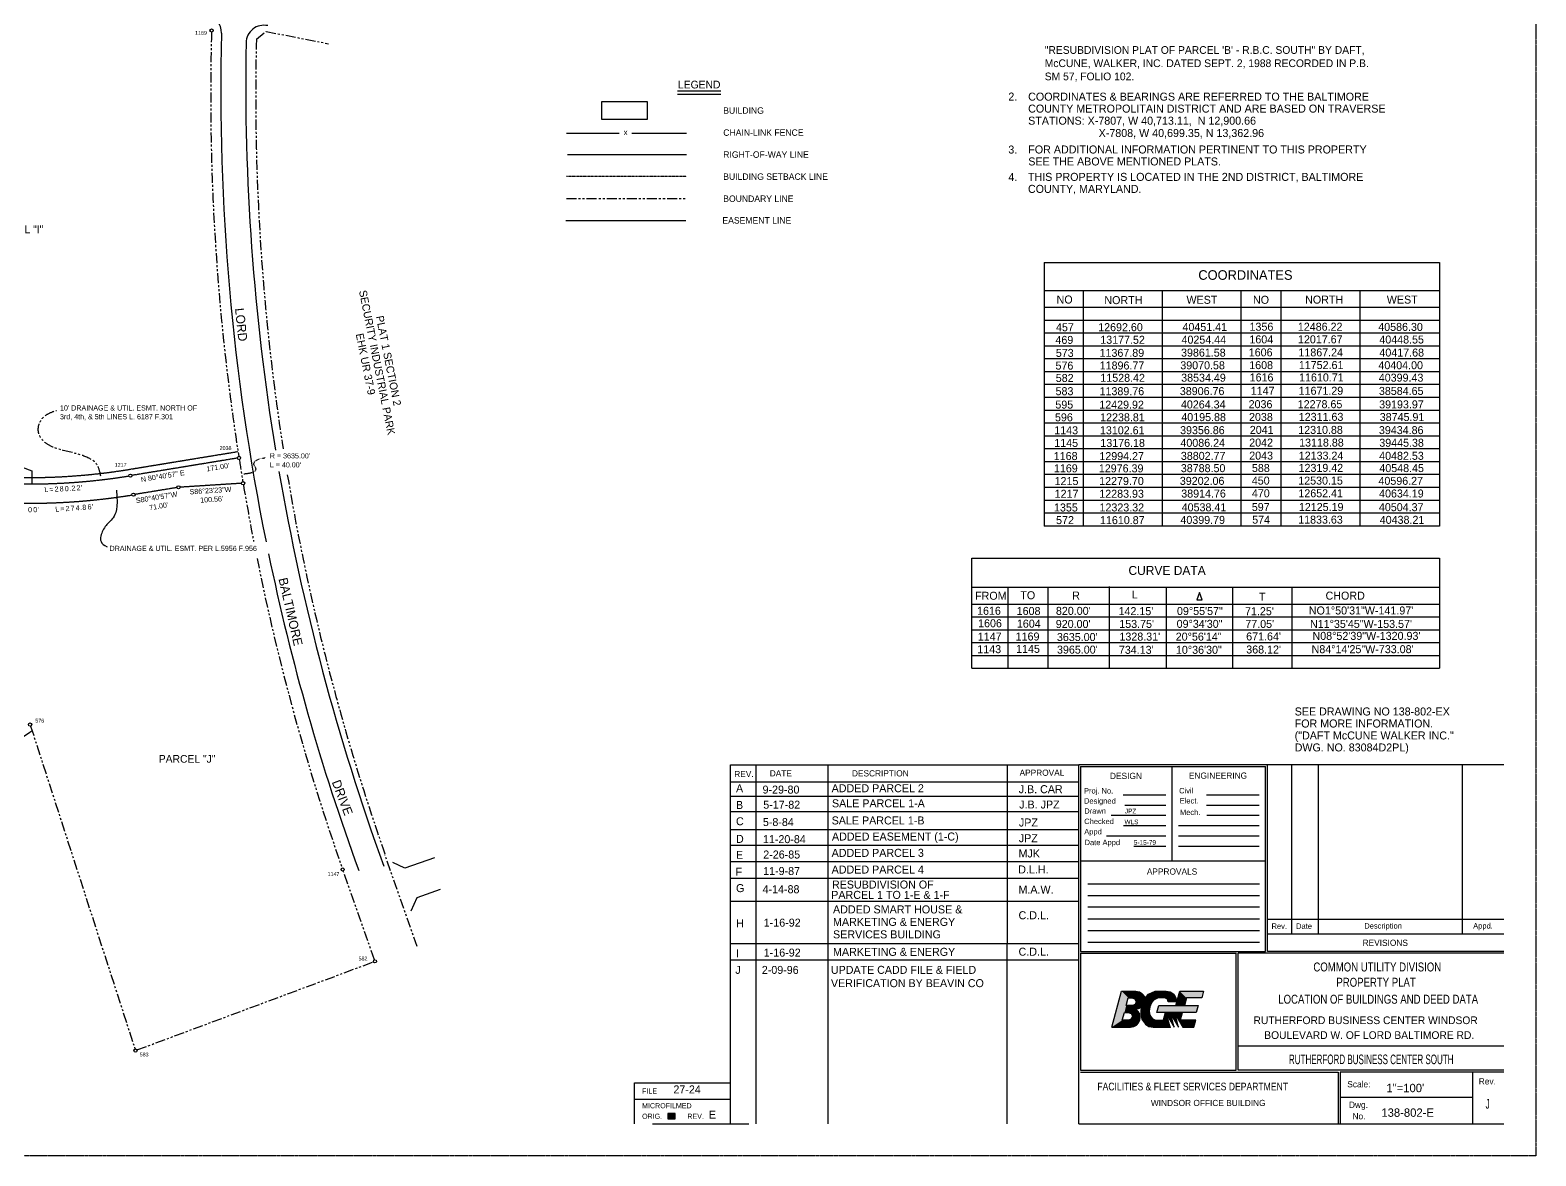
# Model space of a CAD drawing. Extents: x -40911 to -31608, y 11226 to 14227.
# Drawn here: x -33949 to -31608, y 11240 to 12991 of the extents above; entities that cross this region are included whole.
import ezdxf
from ezdxf.enums import TextEntityAlignment as Align

# ---------------------------------------------------------------- set-up
doc = ezdxf.new("R2010")
doc.units = 0
doc.header["$MEASUREMENT"] = 0
for name, pattern in [('DASHED', [0.75, 0.5, -0.25]), ('DASHED2', [0.375, 0.25, -0.125]), ('DOT', [0.25, 0, -0.25]), ('HIDDEN2', [0.1875, 0.125, -0.0625]), ('PHANTOM2', [31.25, 15.625, -3.125, 3.125, -3.125, 3.125, -3.125])]:
    doc.linetypes.add(name, pattern=pattern)
for name, color, linetype in [('ADJOIN', 7, 'CONTINUOUS'), ('BORDER', 7, 'CONTINUOUS'), ('EASE', 7, 'CONTINUOUS'), ('FENCE', 7, 'CONTINUOUS'), ('LEGEND', 7, 'CONTINUOUS'), ('LOGO', 7, 'CONTINUOUS'), ('METES', 7, 'CONTINUOUS'), ('NOTES', 7, 'CONTINUOUS'), ('ROADC', 7, 'CONTINUOUS'), ('TABLE', 7, 'CONTINUOUS'), ('TEXT', 7, 'CONTINUOUS'), ('TXT', 7, 'CONTINUOUS')]:
    doc.layers.add(name, color=color, linetype=linetype)
doc.styles.add('txt', font='TXT', dxfattribs={"height": 0.2})

# ---------------------------------------------------------------- blocks, each defined once
blk = doc.blocks.new('LOGO')
at = {"layer": 'LOGO', "color": 7, "linetype": 'Continuous'}
for points in [[(0, 0), (0.1049, 0.3916), (0.2617, 0.3916), (0.2988, 0.3834), (0.324, 0.3692), (0.3464, 0.3428), (0.3559, 0.3175), (0.3541, 0.3065), (0.3994, 0.3572), (0.4705, 0.3916), (0.5931, 0.3916), (0.6353, 0.3834), (0.6739, 0.3572), (0.6984, 0.3175), (0.7077, 0.275), (0.6141, 0.275), (0.6051, 0.3044), (0.5771, 0.317), (0.514, 0.317), (0.4972, 0.3149), (0.4601, 0.2966), (0.4313, 0.2645), (0.4117, 0.2195), (0.4065, 0.1734), (0.415, 0.1285), (0.438, 0.094), (0.4761, 0.0759), (0.5614, 0.0769), (0.5832, 0.1585)], [(0.6965, 0.2331), (0.7389, 0.3916), (1, 0.3916), (0.98, 0.317), (0.8122, 0.317), (0.7897, 0.2331)], [(0, 0), (0.2023, 0), (0.238, 0.0066), (0.266, 0.021), (0.2903, 0.0461), (0.304, 0.0746), (0.3092, 0.1086), (0.3035, 0.1399), (0.2876, 0.1707), (0.2617, 0.1958), (0.2911, 0.2003), (0.3178, 0.2134), (0.3148, 0.1734), (0.3153, 0.1462), (0.3278, 0.0868), (0.365, 0.0312), (0.4039, 0.0066), (0.4494, 0), (0.6337, 0), (0.5966, 0.1399), (0.6803, 0), (0.6432, 0.1399), (0.7269, 0), (0.6898, 0.1399), (0.7735, 0), (0.8951, 0), (0.915, 0.0746), (0.7479, 0.0769), (0.7697, 0.1585)], [(0.1782, 0.317), (0.2279, 0.3149), (0.2482, 0.3065), (0.2648, 0.275), (0.2525, 0.2454), (0.2229, 0.2331), (0.1557, 0.2331), (0.1782, 0.317)], [(0.51, 0.2331), (0.9389, 0.2331), (0.9189, 0.1585), (0.49, 0.1585), (0.51, 0.2331)], [(0.1357, 0.1585), (0.1889, 0.155), (0.2101, 0.1462), (0.2224, 0.1165), (0.2101, 0.0869), (0.1804, 0.0746), (0.1132, 0.0746), (0.1357, 0.1585)]]:
    blk.add_lwpolyline(points, dxfattribs=at)
blk.add_point((0.6337, 0), dxfattribs=at)
for points in [[(0.1049, 0.3916), (0, 0), (0.1782, 0.317), (0.1132, 0.0746)], [(0.1049, 0.3916), (0.2617, 0.3916), (0.1782, 0.317)], [(0.1782, 0.317), (0.2279, 0.3149), (0.2617, 0.3916)], [(0.2617, 0.3916), (0.2988, 0.3834), (0.2279, 0.3149)], [(0.2988, 0.3834), (0.2279, 0.3149), (0.324, 0.3692)], [(0.324, 0.3692), (0.2279, 0.3149), (0.3464, 0.3428), (0.2482, 0.3065)], [(0.2482, 0.3065), (0.3464, 0.3428), (0.3559, 0.3175)], [(0.4601, 0.2966), (0.3994, 0.3572), (0.4313, 0.2645), (0.3541, 0.3065)], [(0.4705, 0.3916), (0.4972, 0.3149), (0.3994, 0.3572), (0.4601, 0.2966)], [(0.4705, 0.3916), (0.514, 0.317), (0.4972, 0.3149)], [(0.5771, 0.317), (0.514, 0.317), (0.5931, 0.3916), (0.4705, 0.3916)], [(0.6051, 0.3044), (0.5771, 0.317), (0.6353, 0.3834), (0.5931, 0.3916)], [(0.6051, 0.3044), (0.6739, 0.3572), (0.6353, 0.3834)], [(0.6984, 0.3175), (0.6141, 0.275), (0.6739, 0.3572), (0.6051, 0.3044)], [(0.6965, 0.2331), (0.7389, 0.3916), (0.7897, 0.2331), (0.8122, 0.317)], [(0.7389, 0.3916), (0.8122, 0.317), (1, 0.3916), (0.98, 0.317)], [(0.1357, 0.1585), (0.1557, 0.2331), (0.1889, 0.155), (0.2229, 0.2331)], [(0.1889, 0.155), (0.2229, 0.2331), (0.2101, 0.1462), (0.2617, 0.1958)], [(0.2101, 0.1462), (0.2617, 0.1958), (0.2224, 0.1165), (0.2876, 0.1707)], [(0.2224, 0.1165), (0.2876, 0.1707), (0.3035, 0.1399)], [(0.2525, 0.2454), (0.2229, 0.2331), (0.2911, 0.2003), (0.2617, 0.1958)], [(0.2482, 0.3065), (0.2648, 0.275), (0.3559, 0.3175), (0.3541, 0.3065)], [(0.2648, 0.275), (0.2525, 0.2454), (0.3178, 0.2134), (0.2911, 0.2003)], [(0.3541, 0.3065), (0.2648, 0.275), (0.3178, 0.2134)], [(0.3178, 0.2134), (0.4065, 0.1734), (0.3153, 0.1462)], [(0.3153, 0.1462), (0.3278, 0.0868), (0.4065, 0.1734), (0.415, 0.1285)], [(0.3541, 0.3065), (0.4065, 0.1734), (0.3178, 0.2134)], [(0.4065, 0.1734), (0.4117, 0.2195), (0.3541, 0.3065)], [(0.3541, 0.3065), (0.4313, 0.2645), (0.4117, 0.2195)], [(0.51, 0.2331), (0.49, 0.1585), (0.9389, 0.2331), (0.9189, 0.1585)], [(0.7077, 0.275), (0.6141, 0.275), (0.6984, 0.3175)], [(0.1132, 0.0746), (0.1804, 0.0746), (0, 0), (0.2023, 0)], [(0.1804, 0.0746), (0.2101, 0.0869), (0.2023, 0), (0.238, 0.0066)], [(0.2224, 0.1165), (0.2903, 0.0461), (0.2101, 0.0869), (0.266, 0.021)], [(0.2101, 0.0869), (0.266, 0.021), (0.238, 0.0066)], [(0.2224, 0.1165), (0.3035, 0.1399), (0.3092, 0.1086)], [(0.2224, 0.1165), (0.304, 0.0746), (0.2903, 0.0461)], [(0.2224, 0.1165), (0.3092, 0.1086), (0.304, 0.0746)], [(0.415, 0.1285), (0.3278, 0.0868), (0.438, 0.094), (0.365, 0.0312)], [(0.438, 0.094), (0.365, 0.0312), (0.4039, 0.0066)], [(0.4039, 0.0066), (0.438, 0.094), (0.4494, 0), (0.4761, 0.0759)], [(0.4761, 0.0759), (0.4494, 0), (0.5614, 0.0769), (0.6337, 0)], [(0.6337, 0), (0.5966, 0.1399), (0.5614, 0.0769), (0.5782, 0.1399)], [(0.5832, 0.1585), (0.5782, 0.1399), (0.7697, 0.1585), (0.7647, 0.1399)], [(0.5966, 0.1399), (0.6803, 0), (0.6432, 0.1399)], [(0.6432, 0.1399), (0.7269, 0), (0.6898, 0.1399)], [(0.6898, 0.1399), (0.7735, 0), (0.7479, 0.0769)], [(0.6898, 0.1399), (0.7479, 0.0769), (0.7647, 0.1399)], [(0.7479, 0.0769), (0.7735, 0), (0.915, 0.0746), (0.8951, 0)]]:
    blk.add_solid(points, dxfattribs=at)
blk = doc.blocks.new('BWIRE')
at = {"layer": 'FENCE', "color": 7, "linetype": 'Continuous', "style": 'txt'}
blk.add_text('x', height=0.0833, dxfattribs=at).set_placement((0, -0.0282), align=Align.CENTER)

msp = doc.modelspace()

# ---------------------------------------------------------------- linework, layer by layer
at = {"layer": 'ADJOIN', "color": 7, "linetype": 'PHANTOM2'}
for p, q in [((-33597.1, 12977), (-33582, 12989.1)), ((-33582, 12989.1), (-33484.7, 12970.1)), ((-33948.1, 11908.6), (-33785.8, 11406.3)), ((-33347.1, 11565.7), (-33397.2, 11708.5)), ((-33413.6, 11545), (-33462.1, 11683.1)), ((-33782.7, 11404.8), (-33415.1, 11541.7))]:
    msp.add_line(p, q, dxfattribs=at)
for radius, start, end in [(3635, 178.4484, 188.8841), (3565, 178.5966, 188.8672), (3635, 188.9629, 189.5146), (3565, 189.5264, 199.3461), (3635, 189.5934, 191.0007), (3635, 191.426, 199.3066)]:
    msp.add_arc((-30033.1, 12889.6), radius, start, end, dxfattribs=at)
at = {"layer": 'BORDER', "color": 7, "linetype": 'DASHED'}
for p, q in [((-31607.8, 14226.6), (-31607.8, 11240)), ((-31607.8, 11240), (-35789, 11240))]:
    msp.add_line(p, q, dxfattribs=at)
at = {"layer": 'BORDER', "color": 7, "linetype": 'Continuous'}
for p, q in [((-32860, 11848.5), (-32318.5, 11848.5)), ((-32860, 11289.8), (-32860, 11848.5)), ((-32820.2, 11289.8), (-32820.2, 11848.5)), ((-32708.2, 11289.8), (-32708.2, 11848.5)), ((-32429.6, 11289.8), (-32429.5, 11848.5)), ((-31657.6, 11848.5), (-32318.5, 11848.5)), ((-32318.5, 11289.8), (-32318.5, 11848.5)), ((-32318.5, 11291.2), (-32318.5, 11848.5)), ((-32315.6, 11845.6), (-32315.6, 11558.2)), ((-32315.6, 11845.6), (-32028.2, 11845.6)), ((-32173.4, 11699.2), (-32173.4, 11845.6)), ((-32028.2, 11558.2), (-32028.2, 11845.6)), ((-32025.3, 11558.2), (-32025.3, 11848.5)), ((-31987.1, 11584.8), (-31987.1, 11848.5)), ((-31946, 11584.8), (-31946, 11848.5)), ((-31721.7, 11584.8), (-31721.7, 11848.5)), ((-32860, 11822), (-32318.5, 11822)), ((-32860, 11799.7), (-32318.5, 11799.7)), ((-32183, 11801.3), (-32249.5, 11801.3)), ((-32037.9, 11801.3), (-32120, 11801.3)), ((-32860, 11775.5), (-32318.5, 11775.5)), ((-32183, 11785.3), (-32246.9, 11785.3)), ((-32037.9, 11785.3), (-32120, 11785.3)), ((-32183, 11769.4), (-32268.1, 11769.4)), ((-32183, 11753.4), (-32249.2, 11753.4)), ((-32037.9, 11753.4), (-32163.7, 11753.4)), ((-32037.9, 11769.4), (-32119.5, 11769.4)), ((-32860, 11747.7), (-32318.5, 11747.7)), ((-32183, 11737.5), (-32275.4, 11737.5)), ((-32037.9, 11737.5), (-32163.7, 11737.5)), ((-32860, 11723.1), (-32318.5, 11723.1)), ((-32183, 11721.5), (-32233.1, 11721.5)), ((-32037.9, 11721.5), (-32163.7, 11721.5)), ((-32860, 11697.8), (-32318.5, 11697.8)), ((-32315.6, 11699.2), (-32028.2, 11699.2)), ((-32860, 11672), (-32318.5, 11672)), ((-32037.7, 11662.9), (-32304.5, 11662.9)), ((-32860, 11636.5), (-32318.5, 11636.5)), ((-32037.7, 11644.8), (-32304.5, 11644.8)), ((-32037.7, 11626.7), (-32304.5, 11626.7)), ((-32037.7, 11608.5), (-32304.5, 11608.5)), ((-32037.7, 11590.3), (-32304.5, 11590.3)), ((-31657.6, 11607.5), (-32025.3, 11607.5)), ((-32860, 11570.4), (-32318.5, 11570.4)), ((-32037.7, 11572.2), (-32304.5, 11572.2)), ((-31657.6, 11584.8), (-32025.3, 11584.8)), ((-32860, 11545.1), (-32318.5, 11545.1)), ((-32315.6, 11558.2), (-32028.2, 11558.2)), ((-32315.6, 11555.3), (-32315.6, 11373.4)), ((-32315.6, 11555.3), (-32073.7, 11555.3)), ((-32073.7, 11373.4), (-32073.7, 11555.3)), ((-31657.6, 11555.3), (-32070.8, 11555.3)), ((-32070.8, 11373.4), (-32070.8, 11555.3)), ((-31657.6, 11558.2), (-32025.3, 11558.2)), ((-31657.6, 11410.6), (-32070.8, 11410.6)), ((-32315.6, 11373.4), (-32073.7, 11373.4)), ((-32315.6, 11370.5), (-31915, 11370.5)), ((-31657.6, 11373.4), (-32070.8, 11373.4)), ((-31915, 11370.5), (-31915, 11289.8)), ((-31657.6, 11370.5), (-31912.2, 11370.5)), ((-31912.2, 11370.5), (-31912.2, 11289.8)), ((-31706.5, 11370.5), (-31706.5, 11289.8)), ((-33009.3, 11353.4), (-32860, 11353.4)), ((-33009.3, 11289.8), (-33009.3, 11353.4)), ((-31706.5, 11331), (-31912.2, 11331)), ((-33009.3, 11328.5), (-32860, 11328.5)), ((-32981, 11289.8), (-32831.6, 11289.8)), ((-32957.5, 11305.8), (-32957.5, 11297.6)), ((-32956.3, 11305.8), (-32956.3, 11297.6)), ((-32954.6, 11305.8), (-32954.6, 11297.6)), ((-32952.6, 11305.8), (-32952.6, 11297.6)), ((-32950.8, 11305.8), (-32950.8, 11297.6)), ((-32948.5, 11305.8), (-32948.5, 11297.6)), ((-32318.5, 11289.8), (-31657.6, 11289.8))]:
    msp.add_line(p, q, dxfattribs=at)
at = {"layer": 'BORDER', "color": 7, "linetype": 'Continuous', "const_width": 0.02}
msp.add_lwpolyline([(-35739.3, 14175.9), (-35739.3, 11289.8), (-31657.6, 11289.8), (-31657.6, 14176.8), (-35739.3, 14176.8)], dxfattribs=at)
at = {"layer": 'BORDER', "color": 7, "linetype": 'Continuous'}
msp.add_lwpolyline([(-32957.5, 11305.8), (-32957.5, 11297.6), (-32946.1, 11297.6), (-32946.1, 11305.8)], close=True, dxfattribs=at)
at = {"layer": 'EASE', "color": 6, "linetype": 'Continuous'}
for p, q in [((-34304.6, 12441.3), (-33946.1, 12305.4)), ((-33946.1, 12305.4), (-33946.2, 12285.2))]:
    msp.add_line(p, q, dxfattribs=at)
at = {"layer": 'EASE', "color": 70, "linetype": 'DASHED2'}
for p, q in [((-33794.5, 12308), (-33625.7, 12335.7)), ((-33626.6, 12325.4), (-33790.5, 12298.5)), ((-33720.5, 12279.6), (-33785.7, 12268.9)), ((-33620.2, 12286.2), (-33715.6, 12280.1)), ((-33945.6, 11901.1), (-34182.6, 11742.6))]:
    msp.add_line(p, q, dxfattribs=at)
msp.add_lwpolyline([(-33839.8, 12297.2, 0.015, 0.015, 1), (-33838.3, 12297.2, 0.015, 0.015, 1), (-33839.8, 12297.2, 0, 0, 0)], format="xyseb", dxfattribs=at)
for radius, start, end in [(965, 262.2515, 279.3176), (975, 262.9973, 279.1707), (1005, 263.79, 279.1751)]:
    msp.add_arc((-33950.9, 13260.2), radius, start, end, dxfattribs=at)
at = {"layer": 'LEGEND', "color": 7, "linetype": 'Continuous'}
for p, q in [((-33059.8, 12852), (-33059.8, 12880.3)), ((-33059.8, 12880.3), (-32989.4, 12880.3)), ((-32989.4, 12880.3), (-32989.4, 12852)), ((-32942.6, 12896.8), (-32874.9, 12896.8)), ((-32942.6, 12891.8), (-32874.9, 12891.8)), ((-32989.4, 12852), (-33059.8, 12852)), ((-33113.6, 12797.7), (-32928.1, 12797.7))]:
    msp.add_line(p, q, dxfattribs=at)
at = {"layer": 'LEGEND', "color": 5, "linetype": 'Continuous'}
for p, q in [((-33114.9, 12831), (-33033.2, 12831)), ((-33013.2, 12831), (-32928.1, 12831))]:
    msp.add_line(p, q, dxfattribs=at)
at = {"layer": 'LEGEND', "color": 12, "linetype": 'HIDDEN2'}
msp.add_line((-33114.9, 12763.9), (-32928.1, 12763.9), dxfattribs=at)
at = {"layer": 'LEGEND', "color": 92, "linetype": 'PHANTOM2'}
msp.add_line((-33114.9, 12729.1), (-32928.1, 12729.1), dxfattribs=at)
at = {"layer": 'LEGEND', "color": 70, "linetype": 'DASHED2'}
msp.add_line((-33116.2, 12695.3), (-32929.4, 12695.3), dxfattribs=at)
at = {"layer": 'METES', "color": 70, "linetype": 'Continuous'}
msp.add_lwpolyline([(-33815.5, 12275.5, 0.015, 0.015, 1), (-33814, 12275.5, 0.015, 0.015, 1), (-33815.5, 12275.5, 0, 0, 0)], format="xyseb", dxfattribs=at)
for centre in [(-33666.7, 12990.6), (-33624.1, 12325.8), (-33793, 12298.1), (-33788.2, 12268.5), (-33718.1, 12280), (-33617.7, 12286.3)]:
    msp.add_circle(centre, 2.5, dxfattribs=at)
at = {"layer": 'METES', "color": 70, "linetype": 'PHANTOM2'}
msp.add_open_spline([(-33839.1, 12297.2), (-33841.7, 12313.2), (-33850.2, 12323.4), (-33875.6, 12333), (-33919.7, 12341.5), (-33939, 12362.4), (-33934.4, 12386.2), (-33920.3, 12395.8), (-33907.8, 12399.7)], degree=3, dxfattribs=at)
at = {"layer": 'METES', "color": 70, "linetype": 'DOT'}
msp.add_open_spline([(-33616.7, 12301.1), (-33603.3, 12302.2), (-33594.6, 12307.6), (-33601.1, 12313.4), (-33601.5, 12320.3), (-33592.4, 12325), (-33582.3, 12326.1)], degree=3, dxfattribs=at)
at = {"layer": 'METES', "color": 70, "linetype": 'Continuous'}
msp.add_open_spline([(-33814.7, 12275.5), (-33811.4, 12246.6), (-33820.3, 12229.8), (-33831, 12222.3), (-33840.8, 12204.1), (-33839.9, 12192.5), (-33829.2, 12187.3)], degree=3, dxfattribs=at)
at = {"layer": 'ROADC', "color": 7, "linetype": 'Continuous'}
for p, q in [((-33366, 11687.5), (-33384.7, 11696.4)), ((-33320, 11703.6), (-33366, 11687.5)), ((-33347.8, 11641.4), (-33357, 11620.6)), ((-33311.1, 11654.2), (-33347.8, 11641.4))]:
    msp.add_line(p, q, dxfattribs=at)
for centre, radius, start, end in [((-33680.1, 12987.3), 28.7, 358.5396, 78.6387), ((-33585.3, 12971), 27.8, 77.4069, 179.0276), ((-30108.1, 12898.2), 3544.3, 178.5715, 191.4434), ((-30040.4, 12910.8), 3573.3, 179.0276, 189.2307), ((-30040.4, 12910.8), 3573.3, 189.7629, 199.9647), ((-30108.1, 12898.2), 3544.3, 191.7452, 200.0392)]:
    msp.add_arc(centre, radius, start, end, dxfattribs=at)
at = {"layer": 'TABLE', "color": 7, "linetype": 'Continuous'}
for p, q in [((-32372.4, 12629.9), (-32372.4, 12219.7)), ((-32372.4, 12629.9), (-31757.6, 12629.9)), ((-31757.6, 12629.9), (-31757.6, 12219.7)), ((-31757.6, 12585.5), (-32372.4, 12585.5)), ((-32311.4, 12585.5), (-32311.4, 12219.7)), ((-32189, 12585.5), (-32189, 12219.7)), ((-32066.5, 12585.5), (-32066.5, 12219.7)), ((-32004.6, 12585.5), (-32004.6, 12219.7)), ((-31881.7, 12585.5), (-31881.7, 12219.7)), ((-31757.6, 12559.7), (-32372.4, 12559.7)), ((-31757.6, 12539.7), (-32372.4, 12539.7)), ((-31757.6, 12519.7), (-32372.4, 12519.7)), ((-31757.6, 12499.7), (-32372.4, 12499.7)), ((-31757.6, 12479.7), (-32372.4, 12479.7)), ((-31757.6, 12459.7), (-32372.4, 12459.7)), ((-31757.6, 12439.7), (-32372.4, 12439.7)), ((-31757.6, 12419.7), (-32372.4, 12419.7)), ((-31757.6, 12399.7), (-32372.4, 12399.7)), ((-31757.6, 12379.7), (-32372.4, 12379.7)), ((-31757.6, 12359.7), (-32372.4, 12359.7)), ((-31757.6, 12339.7), (-32372.4, 12339.7)), ((-31757.6, 12319.7), (-32372.4, 12319.7)), ((-31757.6, 12299.7), (-32372.4, 12299.7)), ((-31757.6, 12279.7), (-32372.4, 12279.7)), ((-31757.6, 12259.7), (-32372.4, 12259.7)), ((-31757.6, 12239.7), (-32372.4, 12239.7)), ((-31757.6, 12219.7), (-32372.4, 12219.7)), ((-32484.5, 11998.5), (-32484.5, 12169.8)), ((-32484.5, 12169.8), (-31757.6, 12169.8)), ((-31757.6, 12169.8), (-31757.6, 11998.5)), ((-32484.5, 12124.8), (-31757.6, 12124.8)), ((-32428, 11998.5), (-32428, 12124.8)), ((-32366, 11998.5), (-32366, 12124.8)), ((-32270.7, 11998.5), (-32270.7, 12125.5)), ((-32182.1, 11998.5), (-32182.1, 12124.8)), ((-32130.8, 12116.6), (-32134.7, 12105.1)), ((-32134.7, 12105.1), (-32126.9, 12105.1)), ((-32126.9, 12105.1), (-32130.8, 12116.6)), ((-32079, 11998.5), (-32079, 12124.8)), ((-31986.8, 11998.5), (-31986.8, 12124.8)), ((-32484.5, 12098.5), (-31757.6, 12098.5)), ((-32484.5, 12078.5), (-31757.6, 12078.5)), ((-32484.5, 12058.5), (-31757.6, 12058.5)), ((-32484.5, 12038.5), (-31757.6, 12038.5)), ((-32484.5, 12018.5), (-31757.6, 12018.5)), ((-32484.5, 11998.5), (-31757.6, 11998.5))]:
    msp.add_line(p, q, dxfattribs=at)
at = {"layer": 'TEXT', "color": 7, "linetype": 'Continuous'}
for centre in [(-33948.8, 11910.9), (-33462.9, 11685.5), (-33412.7, 11542.6), (-33785, 11403.9)]:
    msp.add_circle(centre, 2.5, dxfattribs=at)

# ---------------------------------------------------------------- block references
at = {"layer": 'LEGEND', "color": 2, "linetype": 'Continuous', "xscale": 100, "yscale": 100, "zscale": 100}
msp.add_blockref('BWIRE', (-33023, 12831), dxfattribs=at)
at = {"layer": 'LOGO', "color": 7, "linetype": 'Continuous', "xscale": 142.5, "yscale": 142.5, "zscale": 142.5}
msp.add_blockref('LOGO', (-32266.9, 11440.5), dxfattribs=at)

# ---------------------------------------------------------------- texts
at = {"layer": 'BORDER', "color": 7, "linetype": 'Continuous', "style": 'txt'}
for s, height, width, p in [('REV.', 9.66, 0.997525, (-32839, 11834.1)), ('DATE', 9.66, 1.001336, (-32781.7, 11835.1)), ('DESCRIPTION', 9.657, 0.999793, (-32627, 11835.1)), ('APPROVAL', 9.66, 0.999068, (-32375.7, 11836.1)), ('COMMON UTILITY DIVISION', 13.937, 0.79964, (-31854.4, 11533.9)), ('PROPERTY PLAT', 13.937, 0.79964, (-31856.3, 11510.1)), ('LOCATION OF BUILDINGS AND DEED DATA', 13.937, 0.799999, (-31853, 11483.7)), ('   RUTHERFORD BUSINESS CENTER WINDSOR', 11.946, 0.999749, (-31879.2, 11451)), ('BOULEVARD W. OF LORD BALTIMORE RD.', 11.946, 0.999498, (-31866.9, 11427.9))]:
    msp.add_text(s, height=height, dxfattribs=dict(at, width=width)).set_placement(p, align=Align.MIDDLE)
for s, height, width, p in [('DESIGN', 9.76, 0.992958, (-32270, 11826.2)), ('ENGINEERING', 9.657, 1.001129, (-32147.3, 11826.7)), ('A', 12.4, 1.00368, (-32851.4, 11805.5)), ('9-29-80', 12.44, 0.999759, (-32810.1, 11803.6)), ('ADDED PARCEL 2', 12.444, 1.000241, (-32702.7, 11805.7)), ('J.B. CAR', 12.44, 0.997999, (-32411.8, 11804.2)), ('Proj. No.', 8.46, 0.999527, (-32310.4, 11803.7)), ('Civil', 8.46, 1.000579, (-32162.5, 11803.9)), ('B', 12.4, 1.002475, (-32851.4, 11779.7)), ('5-17-82', 12.44, 1.000715, (-32809, 11780.1)), ('SALE PARCEL 1-A', 12.444, 1.000474, (-32702.2, 11782.2)), ('J.B. JPZ', 12.34, 1.008392, (-32411.1, 11780.4)), ('Designed', 8.46, 1.000343, (-32310.4, 11787.9)), ('Drawn', 8.46, 1.001524, (-32310, 11772.3)), ('JPZ', 7.27, 0.993285, (-32246.8, 11772.8)), ('Elect.', 8.46, 0.998346, (-32161.6, 11788.2)), ('Mech.', 8.46, 1.000106, (-32161.2, 11770.3)), ('C', 12.4, 1.002475, (-32851.4, 11754.3)), ('5-8-84', 12.44, 0.999679, (-32809.6, 11753.1)), ('SALE PARCEL 1-B', 12.444, 1.000474, (-32702.7, 11755.6)), ('JPZ', 12.44, 0.999196, (-32411.5, 11752.4)), ('Checked', 8.46, 1.000106, (-32310, 11756.2)), ('WLS', 7.17, 1.010826, (-32247.4, 11755.9)), ('D', 12.4, 1.002475, (-32851.4, 11726.9)), ('11-20-84', 12.44, 1.000394, (-32809.5, 11726.5)), ('JPZ', 12.44, 0.999196, (-32411.7, 11728)), ('Appd', 8.46, 0.999527, (-32310, 11740.1)), ('Date Appd', 8.46, 1.000343, (-32309.5, 11723.4)), ('5-15-79', 7.27, 0.998225, (-32232.9, 11723.9)), ('E', 12.4, 1.002636, (-32851.4, 11702.1)), ('2-26-85', 12.44, 0.999598, (-32809, 11702.6)), ('ADDED PARCEL 3', 12.444, 1.000241, (-32702.7, 11705.2)), ('MJK', 12.44, 0.999839, (-32412.1, 11704.2)), ('F', 12.4, 1.001358, (-32852, 11675.8)), ('11-9-87', 12.44, 1.000474, (-32809.2, 11676.9)), ('ADDED PARCEL 4', 12.444, 1.000241, (-32702.7, 11679.2)), ('D.L.H.', 12.44, 0.999437, (-32412.6, 11679.3)), ('APPROVALS', 9.66, 1.001957, (-32212.7, 11677.5)), ('G', 12.4, 1.002475, (-32851.4, 11650.3)), ('4-14-88', 12.44, 1.000715, (-32810.1, 11648.6)), ('RESUBDIVISION OF', 12.444, 1.000241, (-32702.2, 11655.9)), ('M.A.W.', 12.44, 0.999036, (-32412.2, 11648.1)), ('PARCEL 1 TO 1-E & 1-F', 12.444, 0.999759, (-32703.3, 11639.8)), ('ADDED SMART HOUSE &', 12.444, 1.002475, (-32700.6, 11617.2)), ('C.D.L.', 12.44, 1.002475, (-32412.1, 11608.1)), ('H', 12.4, 1.002475, (-32851.4, 11595.5)), ('1-16-92', 12.44, 1.002475, (-32808.3, 11596.6)), ('SERVICES BUILDING', 12.444, 1.002475, (-32700.6, 11578.4)), ('MARKETING & ENERGY', 12.444, 1.002475, (-32700.6, 11597.8)), ('Rev.', 8.46, 0.997755, (-32018.8, 11593.2)), ('Date', 8.46, 1.001997, (-31980.7, 11593.2)), ('Description', 8.462, 1.000106, (-31874.6, 11593.6)), ('Appd.', 8.56, 0.986977, (-31705.3, 11593.6)), ('REVISIONS', 9.66, 1.001129, (-31877.2, 11566.7)), ('I', 12.4, 1.002475, (-32851.4, 11548.9)), ('1-16-92', 12.44, 1.002475, (-32808.3, 11550)), ('MARKETING & ENERGY', 12.444, 1.002475, (-32700.6, 11551.2)), ('C.D.L.', 12.44, 1.002475, (-32412.1, 11551.4)), ('FACILITIES & FLEET SERVICES DEPARTMENT', 12, 0.833333, (-32289.6, 11341.9)), ('Scale:', 9.76, 0.991739, (-31901, 11346.6)), ('Rev.', 9.76, 0.993163, (-31696.6, 11351.1)), ('FILE', 7.96, 0.998996, (-32997.4, 11336.9)), ('1"=100\'', 13.07, 1.000566, (-31840.2, 11339.1)), ('MICROFILMED', 7.964, 1.000377, (-32997.4, 11314.1)), ('WINDSOR OFFICE BUILDING', 9.657, 1.001957, (-32206.4, 11317.5)), ('Dwg.', 9.66, 1.001129, (-31898.4, 11314.7)), ('138-802-E', 13.07, 0.999885, (-31848, 11300.8)), ('ORIG.', 7.96, 0.998744, (-32997.4, 11297.7)), ('REV.', 7.96, 1.003629, (-32927.1, 11297.7)), ('No.', 9.66, 1.001439, (-31892.9, 11296.9))]:
    msp.add_text(s, height=height, dxfattribs=dict(at, width=width)).set_placement(p)
msp.add_text('ADDED EASEMENT (1-C)', height=12.444, dxfattribs=at).set_placement((-32702.2, 11730.6))
for s, height, width, p in [('RUTHERFORD BUSINESS CENTER SOUTH', 14.933, 0.624996, (-31863.8, 11382.7)), ('27-24', 12.44, 1.000241, (-32927.4, 11337.2)), ('E', 12.4, 1.000241, (-32888, 11297.9)), ('J', 14.9, 0.624467, (-31682.9, 11313.4))]:
    msp.add_text(s, height=height, dxfattribs=dict(at, width=width)).set_placement(p, align=Align.CENTER)
at = {"layer": 'EASE', "color": 70, "linetype": 'Continuous', "style": 'txt'}
for s, p in [("10' DRAINAGE & UTIL. ESMT. NORTH OF", (-33902.4, 12399.5)), ('3rd, 4th, & 5th LINES L. 6187 F.301', (-33902.4, 12385.8)), ('DRAINAGE & UTIL. ESMT. PER L.5956 F.956', (-33825.3, 12181))]:
    msp.add_text(s, height=8, dxfattribs=at).set_placement(p)
at = {"layer": 'LEGEND', "color": 7, "linetype": 'Continuous', "style": 'txt'}
msp.add_text('LEGEND', height=12, dxfattribs=at).set_placement((-32908.6, 12906.5), align=Align.MIDDLE)
for s, p in [('BUILDING', (-32871.2, 12861.1)), ('CHAIN-LINK FENCE', (-32871.2, 12826.8)), ('RIGHT-OF-WAY LINE', (-32871.2, 12792.6)), ('BUILDING SETBACK LINE', (-32871.2, 12758.3)), ('BOUNDARY LINE', (-32871.2, 12724)), ('EASEMENT LINE', (-32872.5, 12690.3))]:
    msp.add_text(s, height=10, dxfattribs=at).set_placement(p)
at = {"layer": 'METES', "color": 70, "linetype": 'Continuous', "style": 'txt'}
for s, height, p in [('1169', 6, (-33692.4, 12983.9)), ('2038', 6, (-33654.2, 12338.1)), ('1217', 6, (-33817.3, 12312)), ("R = 3635.00'", 8, (-33576.1, 12325)), ("L = 40.00'", 8, (-33576.1, 12311)), ('576', 6, (-33940.8, 11914)), ('1147', 6, (-33486.4, 11675.4)), ('582', 6, (-33438.2, 11544)), ('583', 6, (-33778.5, 11394.7))]:
    msp.add_text(s, height=height, dxfattribs=at).set_placement(p)
for s, p in [('PARCEL "I"', (-33970.6, 12675.3)), ('PARCEL "J"', (-33704.7, 11851.6))]:
    msp.add_text(s, height=12, dxfattribs=at).set_placement(p, align=Align.CENTER)
for s, rotation, p in [("171.00'", 9.3175, (-33657, 12311.4)), ('N 80%%d40\'57" E', 9.3175, (-33742.6, 12297.5)), ('S80%%d40\'57"W', 9.3175, (-33752.2, 12264.5)), ('S86%%d23\'23"W', 3.6103, (-33668.5, 12275)), ("71.00'", 9.3175, (-33749, 12250.6)), ("100.56'", 3.6103, (-33666.5, 12261.2))]:
    msp.add_text(s, height=8, rotation=rotation, dxfattribs=at).set_placement(p, align=Align.MIDDLE)
for s, rotation, p in [('L', 1.6133, (-33923.6, 12272.6)), ('=', 2.0864, (-33915.6, 12272.8)), ('2', 2.5594, (-33907.6, 12273.2)), ('8', 3.0325, (-33899.6, 12273.6)), ('0', 3.5053, (-33891.6, 12274)), ('.', 3.8128, (-33886.4, 12274.3)), ('2', 4.1203, (-33881.2, 12274.7)), ('2', 4.5933, (-33873.3, 12275.3)), ("'", 4.9008, (-33868.1, 12275.7)), ('0', 0.1114, (-33948.9, 12241.2)), ('0', 0.5611, (-33940.9, 12241.3)), ("'", 0.8536, (-33935.7, 12241.4)), ('L', 2.4953, (-33906.5, 12242.2)), ('=', 2.9453, (-33898.5, 12242.6)), ('2', 3.395, (-33890.5, 12243)), ('7', 3.8447, (-33882.5, 12243.5)), ('4', 4.2947, (-33874.6, 12244.1)), ('.', 4.5869, (-33869.4, 12244.5)), ('8', 4.8794, (-33864.2, 12244.9)), ('6', 5.3292, (-33856.2, 12245.6)), ("'", 5.6217, (-33851, 12246.1))]:
    msp.add_text(s, height=8, rotation=rotation, dxfattribs=at).set_placement(p, align=Align.CENTER)
at = {"layer": 'NOTES', "color": 7, "linetype": 'Continuous', "style": 'txt'}
for s, height, p in [('     "RESUBDIVISION PLAT OF PARCEL \'B\' - R.B.C. SOUTH" BY DAFT,', 12, (-32393.7, 12954.3)), ('     McCUNE, WALKER, INC. DATED SEPT. 2, 1988 RECORDED IN P.B.', 12, (-32393.7, 12933.7)), ('     SM 57, FOLIO 102.', 12, (-32393.7, 12913.2)), ('COUNTY METROPOLITAIN DISTRICT AND ARE BASED ON TRAVERSE', 12.444, (-32397.2, 12862.9)), ('FOR ADDITIONAL INFORMATION PERTINENT TO THIS PROPERTY', 12.444, (-32397, 12799.3))]:
    msp.add_text(s, height=height, dxfattribs=at).set_placement(p)
for s, height, width, p in [('2.', 12.44, 1.000715, (-32428, 12881.6)), ('COORDINATES & BEARINGS ARE REFERRED TO THE BALTIMORE', 12.444, 1.00008, (-32397.2, 12881.5)), ('STATIONS: X-7807, W 40,713.11,  N 12,900.66', 12.444, 1.00008, (-32397.2, 12844.1)), ('X-7808, W 40,699.35, N 13,362.96', 12.444, 1.00008, (-32287.6, 12824.9)), ('3.', 12.44, 1.000715, (-32428, 12799.2)), ('SEE THE ABOVE MENTIONED PLATS.', 12.444, 0.99992, (-32397, 12780.7)), ('4.', 12.44, 1.000715, (-32428, 12756.4)), ('THIS PROPERTY IS LOCATED IN THE 2ND DISTRICT, BALTIMORE', 12.444, 0.99992, (-32397.5, 12756.7)), ('COUNTY, MARYLAND.', 12.444, 0.999437, (-32397.5, 12738)), ('SEE DRAWING NO 138-802-EX', 12.444, 0.999437, (-31982.8, 11925.1)), ('FOR MORE INFORMATION.', 12.444, 0.999196, (-31982.8, 11906.4)), ('("DAFT McCUNE WALKER INC."', 12.444, 0.999196, (-31982.8, 11887.8)), ('DWG. NO. 83084D2PL)', 12.345, 1.007177, (-31982.8, 11869.2))]:
    msp.add_text(s, height=height, dxfattribs=dict(at, width=width)).set_placement(p)
at = {"layer": 'TABLE', "color": 7, "linetype": 'Continuous', "style": 'txt'}
for s, height, width, p in [('COORDINATES', 14.933, 0.999866, (-32132.6, 12602.8)), ('NO', 12.44, 1.000956, (-32353, 12565.9)), ('NORTH', 12.44, 1.001438, (-32278.7, 12565)), ('WEST', 12.44, 0.997999, (-32151, 12565.5)), ('NO', 12.44, 1.000956, (-32047.6, 12565.5)), ('NORTH', 12.44, 1.001438, (-31966.6, 12565.8)), ('WEST', 12.44, 1.000241, (-31839.6, 12565.8))]:
    msp.add_text(s, height=height, dxfattribs=dict(at, width=width)).set_placement(p)
for s, height, width, p in [('457', 12.44, 0.998955, (-32340, 12522.8)), ('12692.60', 12.44, 0.998795, (-32253.6, 12522.9)), ('40451.41', 12.44, 0.999679, (-32122.6, 12523.2)), ('1356', 12.44, 1.001438, (-32034.5, 12523.6)), ('12486.22', 12.44, 0.999759, (-31943.2, 12523.6)), ('40586.30', 12.44, 0.999196, (-31818.2, 12523.3)), ('469', 12.44, 0.999357, (-32340.9, 12503.1)), ('13177.52', 12.44, 0.999357, (-32250.4, 12503.3)), ('40254.44', 12.44, 0.998795, (-32124.1, 12503.5)), ('1604', 12.44, 0.998955, (-32034.7, 12503.9)), ('12017.67', 12.44, 0.99832, (-31943, 12504)), ('40448.55', 12.44, 0.998795, (-31816.5, 12503.7)), ('573', 12.44, 0.998955, (-32340.3, 12482.9)), ('11367.89', 12.34, 1.007744, (-32251.5, 12483)), ('39861.58', 12.44, 0.999759, (-32124.8, 12483.3)), ('1606', 12.44, 0.999196, (-32035.7, 12483.7)), ('11867.24', 12.44, 0.997999, (-31942.3, 12483.7)), ('576', 12.44, 0.999357, (-32340.8, 12463.1)), ('582', 12.44, 0.998955, (-32340.4, 12443.9)), ('11896.77', 12.44, 0.999437, (-32251.3, 12463.3)), ('11528.42', 12.44, 0.999357, (-32250.3, 12444.1)), ('39070.58', 12.44, 0.999036, (-32126, 12463.6)), ('38534.49', 12.44, 0.999839, (-32124.6, 12444.3)), ('1608', 12.34, 1.006934, (-32035, 12463.9)), ('1616', 12.44, 0.998079, (-32034.3, 12444.7)), ('11752.61', 12.44, 0.999357, (-31941.7, 12464)), ('11610.71', 12.44, 0.999196, (-31941.3, 12444.7)), ('40404.00', 12.44, 0.99824, (-31818, 12463.7)), ('40399.43', 12.34, 1.006772, (-31817.4, 12444.4)), ('583', 12.44, 0.998955, (-32340.7, 12423.3)), ('11389.76', 12.44, 0.999679, (-32251.5, 12423.3)), ('38906.76', 12.44, 0.999036, (-32126.7, 12423.5)), ('1147', 12.44, 1.001117, (-32032.6, 12423.9)), ('11671.29', 12.44, 0.997678, (-31942, 12424)), ('38584.65', 12.44, 0.998714, (-31817.2, 12423.7)), ('595', 12.44, 0.998955, (-32341, 12402.5)), ('12429.92', 12.34, 1.007582, (-32251.9, 12402.4)), ('40264.34', 12.44, 0.998955, (-32125, 12402.7)), ('2036', 12.44, 0.999437, (-32035.9, 12403.1)), ('12278.65', 12.44, 0.999759, (-31943.4, 12403.1)), ('39193.97', 12.44, 0.999598, (-31816.8, 12402.8)), ('596', 12.44, 0.999357, (-32341.6, 12382.7)), ('12238.81', 12.44, 0.999357, (-32250.6, 12382.7)), ('40195.88', 12.44, 0.99992, (-32124.4, 12383)), ('2038', 12.34, 1.007177, (-32035.3, 12383.3)), ('12311.63', 12.44, 0.999357, (-31941.8, 12383.4)), ('38745.91', 12.44, 0.999598, (-31815.9, 12383.1)), ('1143', 12.44, 1.001117, (-32338.1, 12362.5)), ('13102.61', 12.44, 0.999437, (-32250.9, 12362.5)), ('39356.86', 12.44, 0.998795, (-32126.3, 12362.7)), ('2041', 12.44, 0.998634, (-32034.1, 12363.1)), ('12310.88', 12.44, 0.99816, (-31942.6, 12363.1)), ('39434.86', 12.34, 1.007987, (-31817.2, 12362.8)), ('1145', 12.44, 1.001117, (-32338.1, 12342.8)), ('13176.18', 12.44, 0.999357, (-32250.3, 12342.8)), ('40086.24', 12.44, 0.999196, (-32125.8, 12343)), ('2042', 12.44, 0.999196, (-32035, 12343.4)), ('13118.88', 12.44, 0.999196, (-31941.2, 12343.4)), ('39445.38', 12.44, 0.998562, (-31816.6, 12343.1)), ('1168', 12.44, 1.001117, (-32338.9, 12322.4)), ('1169', 12.44, 0.997758, (-32338.6, 12303.3)), ('12976.39', 12.44, 0.99992, (-32252.6, 12303.3)), ('12994.27', 12.34, 1.007582, (-32251.8, 12322.4)), ('38788.50', 12.44, 0.998795, (-32125.2, 12303.6)), ('38802.77', 12.44, 0.998795, (-32125.1, 12322.7)), ('2043', 12.44, 0.999196, (-32035, 12323.1)), ('588', 12.34, 1.007177, (-32035.4, 12303.9)), ('12319.42', 12.44, 0.997838, (-31942.1, 12304)), ('12133.24', 12.44, 0.997838, (-31941.8, 12323.1)), ('40482.53', 12.44, 0.998795, (-31816.8, 12322.8)), ('40548.45', 12.44, 0.998795, (-31816.5, 12303.7)), ('1215', 12.44, 1.001117, (-32337.6, 12283.5)), ('12279.70', 12.44, 0.99992, (-32252.1, 12283.6)), ('39202.06', 12.44, 0.999196, (-32126.7, 12283.8)), ('450', 12.44, 0.999437, (-32035.6, 12284.2)), ('12530.15', 12.44, 0.99816, (-31942.6, 12284.2)), ('40596.27', 12.34, 1.006934, (-31817.9, 12283.9)), ('1217', 12.44, 1.001117, (-32337.5, 12263.8)), ('12283.93', 12.44, 0.999598, (-32251.9, 12263.8)), ('38914.76', 12.44, 0.998562, (-32124.5, 12264.1)), ('470', 12.44, 0.999437, (-32035.5, 12264.5)), ('12652.41', 12.44, 0.997999, (-31942.4, 12264.5)), ('40634.19', 12.44, 0.998714, (-31816.9, 12264.2)), ('1355', 12.44, 0.99824, (-32338.5, 12242.4)), ('12323.32', 12.44, 0.999598, (-32251.6, 12242.5)), ('40538.41', 12.44, 0.99992, (-32123.8, 12242.7)), ('597', 12.44, 0.999196, (-32035.6, 12243.1)), ('12125.19', 12.44, 0.999196, (-31941.6, 12243.2)), ('40504.37', 12.44, 0.999036, (-31817.2, 12242.9)), ('572', 12.44, 1.002395, (-32339.9, 12222.8)), ('11610.87', 12.34, 1.007582, (-32250.8, 12222.8)), ('40399.79', 12.44, 0.998795, (-32125.8, 12223.1)), ('574', 12.44, 0.999196, (-32035, 12223.5)), ('11833.63', 12.44, 0.997999, (-31942.7, 12223.5)), ('40438.21', 12.44, 0.99992, (-31815.9, 12223.2)), ('CURVE DATA', 13.94, 0.999354, (-32181.2, 12143.7)), ('FROM', 12.44, 1.000321, (-32455.2, 12105.1)), ('TO', 12.44, 1.001438, (-32397.8, 12105.9)), ('R', 12.4, 1.002475, (-32322.7, 12105.5)), ('L', 12.4, 1.001438, (-32231.5, 12107.1)), ('T', 12.4, 0.991434, (-32033.3, 12103.6)), ('CHORD', 12.44, 0.999679, (-31904.3, 12105.3)), ('1616', 12.44, 0.99824, (-32458.1, 12081.7)), ('1608', 12.44, 1.00168, (-32396.5, 12081.4)), ("820.00'", 12.44, 0.999437, (-32327, 12081.6)), ('09%%d55\'57"', 12.444, 0.999437, (-32130.2, 12081.4)), ("71.25'", 12.44, 1.000635, (-32037.6, 12081.1)), ('NO1%%d50\'31"W-141.97\'', 12.444, 1.000394, (-31879.6, 12082.2)), ('1606', 12.44, 0.999196, (-32456.5, 12062.3)), ('1604', 12.44, 1.00168, (-32396.2, 12061.7)), ("920.00'", 12.44, 0.999437, (-32327.2, 12061.2)), ("153.75'", 12.44, 1.00008, (-32228.5, 12061.3)), ('09%%d34\'30"', 12.444, 0.999679, (-32130.7, 12061.4)), ("77.05'", 12.44, 0.999277, (-32037.2, 12061.3)), ('N11%%d35\'45"W-153.57\'', 12.444, 0.999759, (-31879.7, 12061.3)), ('1143', 12.44, 1.001117, (-32457.7, 12022)), ('1147', 12.44, 1.001117, (-32457, 12041.6)), ('1169', 12.44, 1.001438, (-32398.1, 12041.7)), ('1145', 12.44, 0.997356, (-32397.4, 12022.5)), ("3635.00'", 12.44, 0.999357, (-32320.8, 12040.9)), ("3965.00'", 12.44, 0.999357, (-32320.7, 12021.3)), ("734.13'", 12.44, 1.00008, (-32229.1, 12021)), ("1328.31'", 12.44, 0.999679, (-32223.6, 12041.6)), ('20%%d56\'14"', 12.444, 1.000474, (-32132.1, 12041.5)), ('10%%d36\'30"', 12.444, 1.000635, (-32131.8, 12021)), ("368.12'", 12.44, 1.000394, (-32031.1, 12021.5)), ("671.64'", 12.44, 1.000474, (-32031.2, 12041.8)), ('N84%%d14\'25"W-733.08\'', 12.444, 0.99992, (-31877.2, 12022)), ('N08%%d52\'39"W-1320.93\'', 12.444, 0.99992, (-31871.2, 12042.7))]:
    msp.add_text(s, height=height, dxfattribs=dict(at, width=width)).set_placement(p, align=Align.CENTER)
for s, p in [('40417.68', (-31816.4, 12483.4)), ("142.15'", (-32229.6, 12081.2))]:
    msp.add_text(s, height=12.44, dxfattribs=at).set_placement(p, align=Align.CENTER)
msp.add_text('J', height=12.4, dxfattribs=at).set_placement((-32848.3, 11529.3), align=Align.MIDDLE)
for s, p in [('2-09-96', (-32811.2, 11523.1)), ('UPDATE CADD FILE & FIELD', (-32703.8, 11523.2)), ('VERIFICATION BY BEAVIN CO', (-32703.8, 11502.5))]:
    msp.add_text(s, height=12.4, dxfattribs=at).set_placement(p)
at = {"layer": 'TEXT', "color": 7, "linetype": 'Continuous', "style": 'txt'}
for s, width, p in [('SECURITY INDUSTRIAL PARK', 0.9998, (-33409.3, 12474.1)), ('PLAT 1 SECTION 2', 0.999867, (-33391.5, 12476.9)), ('EHK UR 37-9', 1.000267, (-33427.2, 12471.7))]:
    msp.add_text(s, height=12.003, rotation=281.2723, dxfattribs=dict(at, width=width)).set_placement(p, align=Align.MIDDLE)
at = {"layer": 'TXT', "color": 7, "linetype": 'Continuous', "style": 'txt'}
for s, rotation, p in [('LORD', 276.0104, (-33630.3, 12558.2)), ('BALTIMORE', 282.9976, (-33562.8, 12137.6)), ('DRIVE', 290.7301, (-33480, 11821.6))]:
    msp.add_text(s, height=14, rotation=rotation, dxfattribs=at).set_placement(p)

doc.saveas('drawing.dxf')
